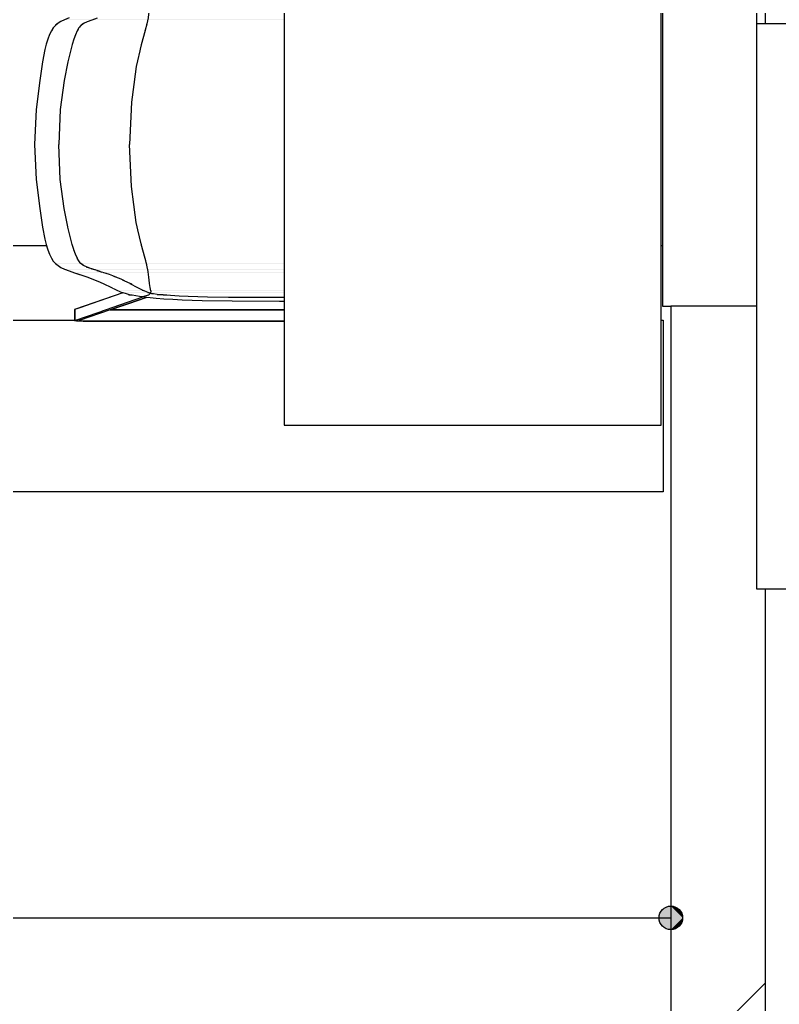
# Model space of a CAD drawing. Units: millimetres at full size, sheet at 1:50. Extents: x -9750 to 9750, y -6680 to 6675.
# Drawn here: x -4157 to -3351, y 1039 to 2084 of the extents above; entities that cross this region are included whole.
import ezdxf

# ---------------------------------------------------------------- set-up
doc = ezdxf.new("R2010")
doc.units = ezdxf.units.MM
doc.header["$LTSCALE"] = 50
for name, color, linetype in [('0-1_用紙枠', 4, 'Continuous'), ('0-6_壁', 4, 'Continuous'), ('0-8_床仕上', 7, 'Continuous'), ('0-9_部品実装', 7, 'Continuous')]:
    doc.layers.add(name, color=color, linetype=linetype)

msp = doc.modelspace()

# ---------------------------------------------------------------- wipeouts: each hides what was drawn before it
for points in [[(-3365.77, 3792.05), (-3365.77, -1764.95), (296.23, -1764.95), (296.23, -1764.95)], [(-5115.77, 1780.2), (-3473.77, 1780.2), (-3473.77, 3745.05), (-3473.77, 3745.05)]]:
    msp.add_wipeout(points)

# ---------------------------------------------------------------- next in the draw order: wipeouts: each hides what was drawn before it
for points in [[(-3365.77, 3792.05), (296.23, -1764.95), (296.23, 3792.05), (296.23, 3792.05)], [(-5115.77, 1780.2), (-3473.77, 3745.05), (-5115.77, 3745.05), (-5115.77, 3745.05)]]:
    msp.add_wipeout(points)

# ---------------------------------------------------------------- next in the draw order: linework, layer by layer
at = {"layer": '0-8_床仕上', "color": 4}
msp.add_line((-3365.77, 3292.05), (-3365.77, 2080.19), dxfattribs=at)

# ---------------------------------------------------------------- next in the draw order: wipeouts: each hides what was drawn before it
for points in [[(-4139.25, 1914.93), (-3670.8, 1914.93), (-3670.8, 1952.04), (-3670.8, 1952.04)], [(-3473.77, 127.09), (-3473.77, 1844.5), (-5114.57, 1844.5), (-5114.57, 1844.5)]]:
    msp.add_wipeout(points)

# ---------------------------------------------------------------- next in the draw order: wipeouts: each hides what was drawn before it
for points in [[(-4139.25, 1914.93), (-3670.8, 1952.04), (-4140.8, 1952.04), (-4140.8, 1952.04)], [(-3473.77, 127.09), (-5114.57, 1844.5), (-5114.57, 127.09), (-5114.57, 127.09)]]:
    msp.add_wipeout(points)

# ---------------------------------------------------------------- next in the draw order: linework, layer by layer
msp.add_lwpolyline([(-4128.1, 1844.5), (-5114.57, 1844.5), (-5114.57, 1780.2), (-5115.77, 1780.2)], dxfattribs=at)
at = {"layer": '0-9_部品実装'}
for points in [[(-4098.35, 1776.94), (-4097.94, 1777.1), (-4097.94, 1777.1)], [(-4097.94, 1777.1), (-4097.54, 1777.25), (-4097.54, 1777.25)]]:
    msp.add_solid(points, dxfattribs=at)

# ---------------------------------------------------------------- next in the draw order: wipeouts: each hides what was drawn before it
for points in [[(-3464.77, 127.09), (-3464.77, 3745.05), (-3473.77, 3745.05), (-3473.77, 3745.05)], [(-4139.25, 1914.93), (-4140.8, 1952.04), (-4140.8, 1952.04), (-4140.8, 1952.04)]]:
    msp.add_wipeout(points)

# ---------------------------------------------------------------- next in the draw order: wipeouts: each hides what was drawn before it
for points in [[(-3464.77, 127.09), (-3473.77, 3745.05), (-3473.77, 127.09), (-3473.77, 127.09)], [(-4140.8, 1952.04), (-3670.8, 1952.04), (-3670.8, 1989.15), (-3670.8, 1989.15)], [(-4135.3, 1884.11), (-3670.8, 1884.11), (-3670.8, 1914.93), (-3670.8, 1914.93)]]:
    msp.add_wipeout(points)

# ---------------------------------------------------------------- next in the draw order: linework, layer by layer
at = {"layer": '0-8_床仕上', "color": 4}
msp.add_line((-3474.77, 1844.5), (-3475.97, 1844.5), dxfattribs=at)

# ---------------------------------------------------------------- next in the draw order: wipeouts: each hides what was drawn before it
for points in [[(-4140.8, 1952.04), (-3670.8, 1989.15), (-4139.25, 1989.15), (-4139.25, 1989.15)], [(-4135.3, 1884.11), (-3670.8, 1914.93), (-4139.25, 1914.93), (-4139.25, 1914.93)], [(-5123.77, 1583.24), (-3473.77, 1583.24), (-3473.77, 1765.36), (-3473.77, 1765.36)]]:
    msp.add_wipeout(points)

# ---------------------------------------------------------------- next in the draw order: wipeouts: each hides what was drawn before it
at = {"color": 7}
msp.add_wipeout([(-3374.77, 3795.05), (-3474.77, 3695.05), (-3474.77, 1780.2), (-3474.77, 1780.2)], dxfattribs=at)
for points in [[(-4140.8, 1952.04), (-4139.25, 1989.15), (-4139.25, 1989.15), (-4139.25, 1989.15)], [(-4135.3, 1884.11), (-4139.25, 1914.93), (-4139.25, 1914.93), (-4139.25, 1914.93)], [(-5123.77, 1583.24), (-3473.77, 1765.36), (-5123.77, 1765.36), (-5123.77, 1765.36)]]:
    msp.add_wipeout(points)

# ---------------------------------------------------------------- next in the draw order: linework, layer by layer
at = {"layer": '0-9_部品実装', "color": 4}
for points in [[(-5123.77, 1583.24), (-5123.77, 1765.36), (-4098.35, 1765.36)], [(-3475.97, 1765.36), (-3473.77, 1765.36), (-3473.77, 1583.24), (-5123.77, 1583.24)]]:
    msp.add_lwpolyline(points, dxfattribs=at)
at = {"layer": '0-9_部品実装'}
for points in [[(-4098.35, 1776.94), (-4097.94, 1764.98), (-4097.94, 1777.1)], [(-4098.35, 1776.94), (-4098.35, 1765.23), (-4097.94, 1764.98)], [(-4097.94, 1777.1), (-4097.54, 1764.93), (-4097.54, 1777.25)], [(-4097.94, 1777.1), (-4097.94, 1764.98), (-4097.54, 1764.93)]]:
    msp.add_solid(points, dxfattribs=at)

# ---------------------------------------------------------------- next in the draw order: wipeouts: each hides what was drawn before it
at = {"color": 7}
msp.add_wipeout([(-3374.77, 3795.05), (-3474.77, 1780.2), (-3374.77, 1780.2), (-3374.77, 1780.2)], dxfattribs=at)
for points in [[(-4139.25, 1989.15), (-3670.8, 1989.15), (-3670.8, 2019.97), (-3670.8, 2019.97)], [(-4132.48, 1864.38), (-3670.8, 1864.38), (-3670.8, 1884.11), (-3670.8, 1884.11)]]:
    msp.add_wipeout(points)

# ---------------------------------------------------------------- next in the draw order: linework, layer by layer
at = {"layer": '0-6_壁', "color": 3}
msp.add_line((-3374.77, 3292.05), (-3374.77, 2080.19), dxfattribs=at)
msp.add_lwpolyline([(-3474.77, 3695.05), (-3474.77, 1780.2), (-3465.77, 1780.2), (-3374.77, 1780.2)], dxfattribs=at)
at = {"layer": '0-6_壁', "color": 7}
msp.add_solid([(-3374.77, 3795.05), (-3374.77, 1780.2), (-3374.77, 1780.2)], dxfattribs=at)

# ---------------------------------------------------------------- next in the draw order: wipeouts: each hides what was drawn before it
for points in [[(-4139.25, 1989.15), (-3670.8, 2019.97), (-4135.3, 2019.97), (-4135.3, 2019.97)], [(-4132.48, 1864.38), (-3670.8, 1884.11), (-4135.3, 1884.11), (-4135.3, 1884.11)], [(-4097.54, 1777.25), (-4097.54, 1764.93), (-4096.31, 1764.79), (-4096.31, 1764.79)]]:
    msp.add_wipeout(points)

# ---------------------------------------------------------------- next in the draw order: wipeouts: each hides what was drawn before it
for points in [[(-4139.25, 1989.15), (-4135.3, 2019.97), (-4135.3, 2019.97), (-4135.3, 2019.97)], [(-4132.48, 1864.38), (-4135.3, 1884.11), (-4135.3, 1884.11), (-4135.3, 1884.11)], [(-4097.54, 1777.25), (-4096.31, 1764.79), (-4096.31, 1777.67), (-4096.31, 1777.67)]]:
    msp.add_wipeout(points)
at = {"color": 7}
msp.add_wipeout([(-3365.77, 1780.2), (-3465.77, 1780.2), (-3465.77, -1764.95), (-3465.77, -1764.95)], dxfattribs=at)

# ---------------------------------------------------------------- next in the draw order: linework, layer by layer
at = {"layer": '0-9_部品実装'}
msp.add_solid([(-4097.54, 1777.25), (-4096.31, 1777.67), (-4096.31, 1777.67)], dxfattribs=at)

# ---------------------------------------------------------------- next in the draw order: wipeouts: each hides what was drawn before it
for points in [[(-4135.3, 2019.97), (-3670.8, 2019.97), (-3670.8, 2039.69), (-3670.8, 2039.69)], [(-4130.02, 1851.42), (-3670.8, 1851.42), (-3670.8, 1864.38), (-3670.8, 1864.38)]]:
    msp.add_wipeout(points)
at = {"color": 7}
msp.add_wipeout([(-3365.77, 1780.2), (-3465.77, -1764.95), (-3365.77, -1764.95), (-3365.77, -1764.95)], dxfattribs=at)

# ---------------------------------------------------------------- next in the draw order: linework, layer by layer
at = {"layer": '0-1_用紙枠'}
for p in [(-3465.77, 1430.99), (-5115.77, 1130.99)]:
    msp.add_line(p, (-3465.77, 1130.99), dxfattribs=at)
msp.add_circle((-3465.77, 1130.99), 12.5, dxfattribs=at)
for points in [[(-3453.27, 1130.99), (-3474.6, 1139.83), (-3476.16, 1137.94)], [(-3453.27, 1130.99), (-3472.71, 1141.39), (-3474.6, 1139.83)], [(-3453.27, 1130.99), (-3470.55, 1142.54), (-3472.71, 1141.39)], [(-3453.27, 1130.99), (-3468.2, 1143.25), (-3470.55, 1142.54)], [(-3453.27, 1130.99), (-3465.77, 1143.49), (-3468.2, 1143.25)], [(-3453.27, 1130.99), (-3463.33, 1143.25), (-3465.77, 1143.49)], [(-3453.27, 1130.99), (-3460.98, 1142.54), (-3463.33, 1143.25)], [(-3453.27, 1130.99), (-3458.82, 1141.39), (-3460.98, 1142.54)], [(-3453.27, 1130.99), (-3456.93, 1139.83), (-3458.82, 1141.39)], [(-3453.27, 1130.99), (-3455.37, 1137.94), (-3456.93, 1139.83)], [(-3453.27, 1130.99), (-3478.03, 1133.43), (-3478.27, 1130.99)], [(-3453.27, 1130.99), (-3478.27, 1130.99), (-3478.03, 1128.55)], [(-3453.27, 1130.99), (-3477.31, 1135.78), (-3478.03, 1133.43)], [(-3453.27, 1130.99), (-3478.03, 1128.55), (-3477.31, 1126.21)], [(-3453.27, 1130.99), (-3476.16, 1137.94), (-3477.31, 1135.78)], [(-3453.27, 1130.99), (-3477.31, 1126.21), (-3476.16, 1124.05)], [(-3453.27, 1130.99), (-3476.16, 1124.05), (-3474.6, 1122.15)], [(-3453.27, 1130.99), (-3474.6, 1122.15), (-3472.71, 1120.6)], [(-3453.27, 1130.99), (-3472.71, 1120.6), (-3470.55, 1119.44)], [(-3453.27, 1130.99), (-3470.55, 1119.44), (-3468.2, 1118.73)], [(-3453.27, 1130.99), (-3468.2, 1118.73), (-3465.77, 1118.49)], [(-3453.27, 1130.99), (-3465.77, 1118.49), (-3463.33, 1118.73)], [(-3453.27, 1130.99), (-3463.33, 1118.73), (-3460.98, 1119.44)], [(-3453.27, 1130.99), (-3460.98, 1119.44), (-3458.82, 1120.6)], [(-3453.27, 1130.99), (-3458.82, 1120.6), (-3456.93, 1122.15)], [(-3453.27, 1130.99), (-3456.93, 1122.15), (-3455.37, 1124.05)], [(-3453.27, 1130.99), (-3454.22, 1135.78), (-3455.37, 1137.94)], [(-3453.27, 1130.99), (-3455.37, 1124.05), (-3454.22, 1126.21)], [(-3453.27, 1130.99), (-3453.51, 1133.43), (-3454.22, 1135.78)], [(-3453.27, 1130.99), (-3454.22, 1126.21), (-3453.51, 1128.55)]]:
    msp.add_solid(points, dxfattribs=at)
at = {"layer": '0-6_壁', "color": 3}
for p, q in [((-3465.77, 1780.2), (-3465.77, 972.06)), ((-3374.77, 1780.2), (-3465.77, 1780.2)), ((-3365.77, 1480.19), (-3365.77, 238.29))]:
    msp.add_line(p, q, dxfattribs=at)
at = {"layer": '0-6_壁'}
msp.add_line((-3455.38, 972.06), (-3365.77, 1061.68), dxfattribs=at)
at = {"layer": '0-6_壁', "color": 7}
msp.add_solid([(-3365.77, 1780.2), (-3365.77, -1764.95), (-3365.77, -1764.95)], dxfattribs=at)

# ---------------------------------------------------------------- next in the draw order: wipeouts: each hides what was drawn before it
for points in [[(-4135.3, 2019.97), (-3670.8, 2039.69), (-4132.48, 2039.69), (-4132.48, 2039.69)], [(-4130.02, 1851.42), (-3670.8, 1864.38), (-4132.48, 1864.38), (-4132.48, 1864.38)], [(-4096.31, 1777.67), (-4096.31, 1764.79), (-4093.46, 1764.65), (-4093.46, 1764.65)]]:
    msp.add_wipeout(points)

# ---------------------------------------------------------------- next in the draw order: wipeouts: each hides what was drawn before it
for points in [[(-3374.77, 2080.19), (-3374.77, 1480.19), (-2747.07, 1480.19), (-2747.07, 1480.19)], [(-4135.3, 2019.97), (-4132.48, 2039.69), (-4132.48, 2039.69), (-4132.48, 2039.69)], [(-4130.02, 1851.42), (-4132.48, 1864.38), (-4132.48, 1864.38), (-4132.48, 1864.38)], [(-4096.31, 1777.67), (-4093.46, 1764.65), (-4093.46, 1778.65), (-4093.46, 1778.65)]]:
    msp.add_wipeout(points)

# ---------------------------------------------------------------- next in the draw order: wipeouts: each hides what was drawn before it
for points in [[(-3374.77, 2080.19), (-2747.07, 1480.19), (-2747.07, 2080.19), (-2747.07, 2080.19)], [(-4132.48, 2039.69), (-3670.8, 2039.69), (-3670.8, 2052.66), (-3670.8, 2052.66)], [(-4128.48, 1845.65), (-3670.8, 1845.65), (-3670.8, 1851.42), (-3670.8, 1851.42)], [(-4096.31, 1777.67), (-4093.46, 1778.65), (-4093.46, 1778.65), (-4093.46, 1778.65)]]:
    msp.add_wipeout(points)

# ---------------------------------------------------------------- next in the draw order: linework, layer by layer
at = {"layer": '0-9_部品実装', "color": 4}
msp.add_lwpolyline([(-3374.77, 1480.19), (-2747.07, 1480.19), (-2747.07, 2080.19), (-3374.77, 2080.19)], close=True, dxfattribs=at)
at = {"layer": '0-9_部品実装'}
msp.add_solid([(-3374.77, 2080.19), (-2747.07, 2080.19), (-2747.07, 2080.19)], dxfattribs=at)

# ---------------------------------------------------------------- next in the draw order: wipeouts: each hides what was drawn before it
for points in [[(-4132.48, 2039.69), (-3670.8, 2052.66), (-4130.02, 2052.66), (-4130.02, 2052.66)], [(-4128.48, 1845.65), (-3670.8, 1851.42), (-4130.02, 1851.42), (-4130.02, 1851.42)], [(-4093.46, 1778.65), (-4093.46, 1764.65), (-4089.39, 1764.57), (-4089.39, 1764.57)]]:
    msp.add_wipeout(points)

# ---------------------------------------------------------------- next in the draw order: wipeouts: each hides what was drawn before it
for points in [[(-4132.48, 2039.69), (-4130.02, 2052.66), (-4130.02, 2052.66), (-4130.02, 2052.66)], [(-4128.48, 1845.65), (-4130.02, 1851.42), (-4130.02, 1851.42), (-4130.02, 1851.42)], [(-4093.46, 1778.65), (-4089.39, 1764.57), (-4089.39, 1780.04), (-4089.39, 1780.04)]]:
    msp.add_wipeout(points)

# ---------------------------------------------------------------- next in the draw order: wipeouts: each hides what was drawn before it
for points in [[(-4130.02, 2052.66), (-3670.8, 2052.66), (-3670.8, 2058.43), (-3670.8, 2058.43)], [(-4126.74, 1840.28), (-3670.8, 1840.28), (-3670.8, 1845.65), (-3670.8, 1845.65)], [(-4093.46, 1778.65), (-4089.39, 1780.04), (-4089.39, 1780.04), (-4089.39, 1780.04)]]:
    msp.add_wipeout(points)

# ---------------------------------------------------------------- next in the draw order: wipeouts: each hides what was drawn before it
for points in [[(-4130.02, 2052.66), (-3670.8, 2058.43), (-4128.48, 2058.43), (-4128.48, 2058.43)], [(-4126.74, 1840.28), (-3670.8, 1845.65), (-4128.48, 1845.65), (-4128.48, 1845.65)], [(-4089.39, 1780.04), (-4089.39, 1764.57), (-4084.1, 1764.54), (-4084.1, 1764.54)]]:
    msp.add_wipeout(points)

# ---------------------------------------------------------------- next in the draw order: wipeouts: each hides what was drawn before it
for points in [[(-4130.02, 2052.66), (-4128.48, 2058.43), (-4128.48, 2058.43), (-4128.48, 2058.43)], [(-4126.74, 1840.28), (-4128.48, 1845.65), (-4128.48, 1845.65), (-4128.48, 1845.65)], [(-4089.39, 1780.04), (-4084.1, 1764.54), (-4084.1, 1781.85), (-4084.1, 1781.85)]]:
    msp.add_wipeout(points)

# ---------------------------------------------------------------- next in the draw order: wipeouts: each hides what was drawn before it
for points in [[(-4128.48, 2058.43), (-3670.8, 2058.43), (-3670.8, 2063.8), (-3670.8, 2063.8)], [(-4124.87, 1835.48), (-3670.8, 1835.48), (-3670.8, 1840.28), (-3670.8, 1840.28)], [(-4089.39, 1780.04), (-4084.1, 1781.85), (-4084.1, 1781.85), (-4084.1, 1781.85)]]:
    msp.add_wipeout(points)

# ---------------------------------------------------------------- next in the draw order: wipeouts: each hides what was drawn before it
for points in [[(-4128.48, 2058.43), (-3670.8, 2063.8), (-4126.74, 2063.8), (-4126.74, 2063.8)], [(-4124.87, 1835.48), (-3670.8, 1840.28), (-4126.74, 1840.28), (-4126.74, 1840.28)], [(-4084.1, 1781.85), (-4084.1, 1764.54), (-4047.02, 1764.54), (-4047.02, 1764.54)]]:
    msp.add_wipeout(points)

# ---------------------------------------------------------------- next in the draw order: wipeouts: each hides what was drawn before it
for points in [[(-4128.48, 2058.43), (-4126.74, 2063.8), (-4126.74, 2063.8), (-4126.74, 2063.8)], [(-4124.87, 1835.48), (-4126.74, 1840.28), (-4126.74, 1840.28), (-4126.74, 1840.28)], [(-4084.1, 1781.85), (-4047.02, 1764.54), (-4047.02, 1794.55), (-4047.02, 1794.55)]]:
    msp.add_wipeout(points)

# ---------------------------------------------------------------- next in the draw order: linework, layer by layer
for points in [[(-4047.02, 1764.54), (-3691.03, 1764.54), (-3689.8, 1764.55)], [(-4047.02, 1764.54), (-3689.8, 1764.55), (-4047.02, 1764.55)], [(-4047.02, 1764.54), (-4047.02, 1764.55), (-4047.02, 1764.55)]]:
    msp.add_solid(points, dxfattribs=at)

# ---------------------------------------------------------------- next in the draw order: wipeouts: each hides what was drawn before it
for points in [[(-4126.74, 2063.8), (-3670.8, 2063.8), (-3670.8, 2068.6), (-3670.8, 2068.6)], [(-4122.94, 1831.41), (-3670.8, 1831.41), (-3670.8, 1835.48), (-3670.8, 1835.48)], [(-4084.1, 1781.85), (-4047.02, 1794.55), (-4047.02, 1794.55), (-4047.02, 1794.55)]]:
    msp.add_wipeout(points)

# ---------------------------------------------------------------- next in the draw order: wipeouts: each hides what was drawn before it
for points in [[(-4126.74, 2063.8), (-3670.8, 2068.6), (-4124.87, 2068.6), (-4124.87, 2068.6)], [(-4122.94, 1831.41), (-3670.8, 1835.48), (-4124.87, 1835.48), (-4124.87, 1835.48)]]:
    msp.add_wipeout(points)

# ---------------------------------------------------------------- next in the draw order: wipeouts: each hides what was drawn before it
for points in [[(-4126.74, 2063.8), (-4124.87, 2068.6), (-4124.87, 2068.6), (-4124.87, 2068.6)], [(-4122.94, 1831.41), (-4124.87, 1835.48), (-4124.87, 1835.48), (-4124.87, 1835.48)]]:
    msp.add_wipeout(points)

# ---------------------------------------------------------------- next in the draw order: wipeouts: each hides what was drawn before it
for points in [[(-4124.87, 2068.6), (-3670.8, 2068.6), (-3670.8, 2072.66), (-3670.8, 2072.66)], [(-4121.01, 1828.23), (-3670.8, 1828.23), (-3670.8, 1831.41), (-3670.8, 1831.41)]]:
    msp.add_wipeout(points)

# ---------------------------------------------------------------- next in the draw order: wipeouts: each hides what was drawn before it
for points in [[(-4124.87, 2068.6), (-3670.8, 2072.66), (-4122.94, 2072.66), (-4122.94, 2072.66)], [(-4121.01, 1828.23), (-3670.8, 1831.41), (-4122.94, 1831.41), (-4122.94, 1831.41)]]:
    msp.add_wipeout(points)

# ---------------------------------------------------------------- next in the draw order: wipeouts: each hides what was drawn before it
for points in [[(-4124.87, 2068.6), (-4122.94, 2072.66), (-4122.94, 2072.66), (-4122.94, 2072.66)], [(-4121.01, 1828.23), (-4122.94, 1831.41), (-4122.94, 1831.41), (-4122.94, 1831.41)]]:
    msp.add_wipeout(points)

# ---------------------------------------------------------------- next in the draw order: wipeouts: each hides what was drawn before it
for points in [[(-4122.94, 2072.66), (-3670.8, 2072.66), (-3670.8, 2074.18), (-3670.8, 2074.18)], [(-4118.79, 1825.73), (-3670.8, 1825.73), (-3670.8, 1828.23), (-3670.8, 1828.23)]]:
    msp.add_wipeout(points)

# ---------------------------------------------------------------- next in the draw order: wipeouts: each hides what was drawn before it
for points in [[(-4122.94, 2072.66), (-3670.8, 2074.18), (-4122.02, 2074.18), (-4122.02, 2074.18)], [(-4118.79, 1825.73), (-3670.8, 1828.23), (-4121.01, 1828.23), (-4121.01, 1828.23)]]:
    msp.add_wipeout(points)

# ---------------------------------------------------------------- next in the draw order: wipeouts: each hides what was drawn before it
for points in [[(-4122.94, 2072.66), (-4122.02, 2074.18), (-4122.02, 2074.18), (-4122.02, 2074.18)], [(-4118.79, 1825.73), (-4121.01, 1828.23), (-4121.01, 1828.23), (-4121.01, 1828.23)]]:
    msp.add_wipeout(points)

# ---------------------------------------------------------------- next in the draw order: linework, layer by layer
for points in [[(-4118.72, 1825.67), (-3670.8, 1825.73), (-4118.79, 1825.73)], [(-4118.72, 1825.67), (-4118.79, 1825.73), (-4118.79, 1825.73)], [(-4118.72, 1825.67), (-3670.8, 1825.67), (-3670.8, 1825.73)], [(-4118.59, 1825.52), (-3670.8, 1825.67), (-4118.72, 1825.67)], [(-4118.59, 1825.52), (-4118.72, 1825.67), (-4118.72, 1825.67)], [(-4118.59, 1825.52), (-3670.8, 1825.52), (-3670.8, 1825.67)]]:
    msp.add_solid(points, dxfattribs=at)

# ---------------------------------------------------------------- next in the draw order: wipeouts: each hides what was drawn before it
msp.add_wipeout([(-4122.02, 2074.18), (-3670.8, 2074.18), (-3670.8, 2075.84), (-3670.8, 2075.84)])

# ---------------------------------------------------------------- next in the draw order: wipeouts: each hides what was drawn before it
for points in [[(-4122.02, 2074.18), (-3670.8, 2075.84), (-4121.01, 2075.84), (-4121.01, 2075.84)], [(-4117.26, 1824.54), (-3670.8, 1824.54), (-3670.8, 1825.52), (-3670.8, 1825.52)]]:
    msp.add_wipeout(points)

# ---------------------------------------------------------------- next in the draw order: wipeouts: each hides what was drawn before it
for points in [[(-4122.02, 2074.18), (-4121.01, 2075.84), (-4121.01, 2075.84), (-4121.01, 2075.84)], [(-4117.26, 1824.54), (-3670.8, 1825.52), (-4118.59, 1825.52), (-4118.59, 1825.52)]]:
    msp.add_wipeout(points)

# ---------------------------------------------------------------- next in the draw order: wipeouts: each hides what was drawn before it
for points in [[(-4121.01, 2075.84), (-3670.8, 2075.84), (-3670.8, 2078.35), (-3670.8, 2078.35)], [(-4117.26, 1824.54), (-4118.59, 1825.52), (-4118.59, 1825.52), (-4118.59, 1825.52)]]:
    msp.add_wipeout(points)

# ---------------------------------------------------------------- next in the draw order: wipeouts: each hides what was drawn before it
for points in [[(-4121.01, 2075.84), (-3670.8, 2078.35), (-4118.79, 2078.35), (-4118.79, 2078.35)], [(-4115.78, 1823.45), (-3670.82, 1823.45), (-3670.8, 1824.54), (-3670.8, 1824.54)]]:
    msp.add_wipeout(points)

# ---------------------------------------------------------------- next in the draw order: wipeouts: each hides what was drawn before it
for points in [[(-4121.01, 2075.84), (-4118.79, 2078.35), (-4118.79, 2078.35), (-4118.79, 2078.35)], [(-4115.78, 1823.45), (-3670.8, 1824.54), (-4117.26, 1824.54), (-4117.26, 1824.54)]]:
    msp.add_wipeout(points)

# ---------------------------------------------------------------- next in the draw order: linework, layer by layer
for points in [[(-4118.79, 2078.35), (-3670.8, 2078.35), (-3670.8, 2078.41)], [(-4118.79, 2078.35), (-3670.8, 2078.41), (-4118.72, 2078.41)], [(-4118.79, 2078.35), (-4118.72, 2078.41), (-4118.72, 2078.41)], [(-4118.72, 2078.41), (-3670.8, 2078.41), (-3670.8, 2078.56)], [(-4118.72, 2078.41), (-3670.8, 2078.56), (-4118.59, 2078.56)], [(-4118.72, 2078.41), (-4118.59, 2078.56), (-4118.59, 2078.56)]]:
    msp.add_solid(points, dxfattribs=at)

# ---------------------------------------------------------------- next in the draw order: wipeouts: each hides what was drawn before it
msp.add_wipeout([(-4115.78, 1823.45), (-4117.26, 1824.54), (-4117.26, 1824.54), (-4117.26, 1824.54)])

# ---------------------------------------------------------------- next in the draw order: wipeouts: each hides what was drawn before it
for points in [[(-4118.59, 2078.56), (-3670.8, 2078.56), (-3670.8, 2079.53), (-3670.8, 2079.53)], [(-4113.03, 1821.56), (-3670.86, 1821.56), (-3670.82, 1823.45), (-3670.82, 1823.45)]]:
    msp.add_wipeout(points)

# ---------------------------------------------------------------- next in the draw order: wipeouts: each hides what was drawn before it
for points in [[(-4118.59, 2078.56), (-3670.8, 2079.53), (-4117.26, 2079.53), (-4117.26, 2079.53)], [(-4113.03, 1821.56), (-3670.82, 1823.45), (-4115.78, 1823.45), (-4115.78, 1823.45)]]:
    msp.add_wipeout(points)

# ---------------------------------------------------------------- next in the draw order: wipeouts: each hides what was drawn before it
for points in [[(-4118.59, 2078.56), (-4117.26, 2079.53), (-4117.26, 2079.53), (-4117.26, 2079.53)], [(-4113.03, 1821.56), (-4115.78, 1823.45), (-4115.78, 1823.45), (-4115.78, 1823.45)]]:
    msp.add_wipeout(points)

# ---------------------------------------------------------------- next in the draw order: wipeouts: each hides what was drawn before it
for points in [[(-4117.26, 2079.53), (-3670.8, 2079.53), (-3670.82, 2080.63), (-3670.82, 2080.63)], [(-4109.81, 1819.9), (-3670.9, 1819.9), (-3670.86, 1821.56), (-3670.86, 1821.56)]]:
    msp.add_wipeout(points)

# ---------------------------------------------------------------- next in the draw order: wipeouts: each hides what was drawn before it
for points in [[(-4117.26, 2079.53), (-3670.82, 2080.63), (-4115.78, 2080.63), (-4115.78, 2080.63)], [(-4109.81, 1819.9), (-3670.86, 1821.56), (-4113.03, 1821.56), (-4113.03, 1821.56)]]:
    msp.add_wipeout(points)

# ---------------------------------------------------------------- next in the draw order: wipeouts: each hides what was drawn before it
for points in [[(-4117.26, 2079.53), (-4115.78, 2080.63), (-4115.78, 2080.63), (-4115.78, 2080.63)], [(-4109.81, 1819.9), (-4113.03, 1821.56), (-4113.03, 1821.56), (-4113.03, 1821.56)]]:
    msp.add_wipeout(points)

# ---------------------------------------------------------------- next in the draw order: linework, layer by layer
for points in [[(-4109.23, 1819.61), (-3670.9, 1819.9), (-4109.81, 1819.9)], [(-4109.23, 1819.61), (-4109.81, 1819.9), (-4109.81, 1819.9)], [(-4109.23, 1819.61), (-3670.92, 1819.61), (-3670.9, 1819.9)]]:
    msp.add_solid(points, dxfattribs=at)

# ---------------------------------------------------------------- next in the draw order: wipeouts: each hides what was drawn before it
msp.add_wipeout([(-4115.78, 2080.63), (-3670.82, 2080.63), (-3670.86, 2082.52), (-3670.86, 2082.52)])

# ---------------------------------------------------------------- next in the draw order: wipeouts: each hides what was drawn before it
for points in [[(-4115.78, 2080.63), (-3670.86, 2082.52), (-4113.03, 2082.52), (-4113.03, 2082.52)], [(-4104.29, 1817.75), (-3671.05, 1817.75), (-3670.92, 1819.61), (-3670.92, 1819.61)]]:
    msp.add_wipeout(points)

# ---------------------------------------------------------------- next in the draw order: wipeouts: each hides what was drawn before it
for points in [[(-4115.78, 2080.63), (-4113.03, 2082.52), (-4113.03, 2082.52), (-4113.03, 2082.52)], [(-4104.29, 1817.75), (-3670.92, 1819.61), (-4109.23, 1819.61), (-4109.23, 1819.61)]]:
    msp.add_wipeout(points)

# ---------------------------------------------------------------- next in the draw order: wipeouts: each hides what was drawn before it
for points in [[(-4113.03, 2082.52), (-3670.86, 2082.52), (-3670.9, 2084.18), (-3670.9, 2084.18)], [(-4104.29, 1817.75), (-4109.23, 1819.61), (-4109.23, 1819.61), (-4109.23, 1819.61)], [(-4098.47, 1815.88), (-3671.18, 1815.88), (-3671.05, 1817.75), (-3671.05, 1817.75)]]:
    msp.add_wipeout(points)

# ---------------------------------------------------------------- next in the draw order: wipeouts: each hides what was drawn before it
for points in [[(-4113.03, 2082.52), (-3670.9, 2084.18), (-4109.81, 2084.18), (-4109.81, 2084.18)], [(-4098.47, 1815.88), (-3671.05, 1817.75), (-4104.29, 1817.75), (-4104.29, 1817.75)]]:
    msp.add_wipeout(points)

# ---------------------------------------------------------------- next in the draw order: wipeouts: each hides what was drawn before it
for points in [[(-4113.03, 2082.52), (-4109.81, 2084.18), (-4109.81, 2084.18), (-4109.81, 2084.18)], [(-4098.47, 1815.88), (-4104.29, 1817.75), (-4104.29, 1817.75), (-4104.29, 1817.75)]]:
    msp.add_wipeout(points)

# ---------------------------------------------------------------- next in the draw order: linework, layer by layer
for points in [[(-4109.81, 2084.18), (-3670.9, 2084.18), (-3670.92, 2084.47)], [(-4109.81, 2084.18), (-3670.92, 2084.47), (-4109.23, 2084.47)], [(-4109.81, 2084.18), (-4109.23, 2084.47), (-4109.23, 2084.47)], [(-4097.96, 1815.72), (-3671.18, 1815.88), (-4098.47, 1815.88)], [(-4097.96, 1815.72), (-4098.47, 1815.88), (-4098.47, 1815.88)], [(-4097.96, 1815.72), (-3671.2, 1815.72), (-3671.18, 1815.88)]]:
    msp.add_solid(points, dxfattribs=at)

# ---------------------------------------------------------------- next in the draw order: wipeouts: each hides what was drawn before it
for points in [[(-4109.23, 2084.47), (-3670.92, 2084.47), (-3671.05, 2086.33), (-3671.05, 2086.33)], [(-4085.52, 1811.73), (-3671.8, 1811.73), (-3671.2, 1815.72), (-3671.2, 1815.72)]]:
    msp.add_wipeout(points)

# ---------------------------------------------------------------- next in the draw order: wipeouts: each hides what was drawn before it
for points in [[(-4109.23, 2084.47), (-3671.05, 2086.33), (-4104.29, 2086.33), (-4104.29, 2086.33)], [(-4085.52, 1811.73), (-3671.2, 1815.72), (-4097.96, 1815.72), (-4097.96, 1815.72)]]:
    msp.add_wipeout(points)

# ---------------------------------------------------------------- next in the draw order: linework, layer by layer
at = {"layer": '0-9_部品実装', "color": 4}
msp.add_lwpolyline([(-4017.6, 2107.45), (-4018.03, 2104.07), (-4018.96, 2099.18), (-4019.6, 2092.85), (-4020.36, 2086.93), (-4021.67, 2079.95), (-4023.31, 2073.24), (-4027.67, 2057.64), (-4033.12, 2034.84), (-4038.09, 1996.81), (-4040.17, 1952.04)], dxfattribs=at)

# ---------------------------------------------------------------- next in the draw order: wipeouts: each hides what was drawn before it
for points in [[(-4109.23, 2084.47), (-4104.29, 2086.33), (-4104.29, 2086.33), (-4104.29, 2086.33)], [(-4085.52, 1811.73), (-4097.96, 1815.72), (-4097.96, 1815.72), (-4097.96, 1815.72)]]:
    msp.add_wipeout(points)

# ---------------------------------------------------------------- next in the draw order: linework, layer by layer
for points in [[(-4104.29, 2086.33), (-4109.23, 2084.47), (-4113.03, 2082.52), (-4115.78, 2080.63), (-4118.59, 2078.56), (-4118.72, 2078.41), (-4118.79, 2078.35), (-4121.01, 2075.84), (-4122.94, 2072.66), (-4124.87, 2068.6), (-4126.74, 2063.8), (-4128.48, 2058.43), (-4130.02, 2052.66), (-4132.48, 2039.69), (-4135.3, 2019.97), (-4139.25, 1989.15), (-4140.8, 1952.04), (-4139.25, 1914.93), (-4135.3, 1884.11), (-4132.48, 1864.38), (-4130.02, 1851.42), (-4128.48, 1845.65), (-4126.74, 1840.28), (-4124.87, 1835.48), (-4122.94, 1831.41)], [(-4074.44, 2085.94), (-4080.24, 2084.07), (-4085.15, 2082.25), (-4088.87, 2080.39), (-4091.68, 2078.3), (-4093.86, 2075.77), (-4095.69, 2072.57), (-4097.44, 2068.48), (-4099.13, 2063.67), (-4100.77, 2058.29), (-4102.4, 2052.52), (-4105.7, 2039.57), (-4109.45, 2019.87), (-4113.68, 1989.1), (-4115.18, 1952.04)]]:
    msp.add_lwpolyline(points, dxfattribs=at)
at = {"layer": '0-9_部品実装'}
for points in [[(-4085.29, 1811.66), (-3671.8, 1811.73), (-4085.52, 1811.73)], [(-4085.29, 1811.66), (-4085.52, 1811.73), (-4085.52, 1811.73)], [(-4085.29, 1811.66), (-3671.82, 1811.66), (-3671.8, 1811.73)]]:
    msp.add_solid(points, dxfattribs=at)

# ---------------------------------------------------------------- next in the draw order: wipeouts: each hides what was drawn before it
msp.add_wipeout([(-4075.41, 1807.7), (-3672.81, 1807.7), (-3671.82, 1811.66), (-3671.82, 1811.66)])

# ---------------------------------------------------------------- next in the draw order: wipeouts: each hides what was drawn before it
msp.add_wipeout([(-4075.41, 1807.7), (-3671.82, 1811.66), (-4085.29, 1811.66), (-4085.29, 1811.66)])

# ---------------------------------------------------------------- next in the draw order: wipeouts: each hides what was drawn before it
msp.add_wipeout([(-4075.41, 1807.7), (-4085.29, 1811.66), (-4085.29, 1811.66), (-4085.29, 1811.66)])

# ---------------------------------------------------------------- next in the draw order: wipeouts: each hides what was drawn before it
msp.add_wipeout([(-4072.06, 1806.36), (-3673.33, 1806.36), (-3672.81, 1807.7), (-3672.81, 1807.7)])

# ---------------------------------------------------------------- next in the draw order: wipeouts: each hides what was drawn before it
msp.add_wipeout([(-4072.06, 1806.36), (-3672.81, 1807.7), (-4075.41, 1807.7), (-4075.41, 1807.7)])

# ---------------------------------------------------------------- next in the draw order: wipeouts: each hides what was drawn before it
for points in [[(-4072.06, 1806.36), (-4075.41, 1807.7), (-4075.41, 1807.7), (-4075.41, 1807.7)], [(-4066.79, 1803.78), (-3674.32, 1803.78), (-3673.33, 1806.36), (-3673.33, 1806.36)]]:
    msp.add_wipeout(points)

# ---------------------------------------------------------------- next in the draw order: wipeouts: each hides what was drawn before it
msp.add_wipeout([(-4066.79, 1803.78), (-3673.33, 1806.36), (-4072.06, 1806.36), (-4072.06, 1806.36)])

# ---------------------------------------------------------------- next in the draw order: wipeouts: each hides what was drawn before it
for points in [[(-4066.79, 1803.78), (-4072.06, 1806.36), (-4072.06, 1806.36), (-4072.06, 1806.36)], [(-4061.42, 1801.16), (-3675.84, 1801.16), (-3674.32, 1803.78), (-3674.32, 1803.78)]]:
    msp.add_wipeout(points)

# ---------------------------------------------------------------- next in the draw order: wipeouts: each hides what was drawn before it
msp.add_wipeout([(-4061.42, 1801.16), (-3674.32, 1803.78), (-4066.79, 1803.78), (-4066.79, 1803.78)])

# ---------------------------------------------------------------- next in the draw order: wipeouts: each hides what was drawn before it
msp.add_wipeout([(-4061.42, 1801.16), (-4066.79, 1803.78), (-4066.79, 1803.78), (-4066.79, 1803.78)])

# ---------------------------------------------------------------- next in the draw order: wipeouts: each hides what was drawn before it
msp.add_wipeout([(-4059.43, 1800.15), (-3676.43, 1800.15), (-3675.84, 1801.16), (-3675.84, 1801.16)])

# ---------------------------------------------------------------- next in the draw order: wipeouts: each hides what was drawn before it
msp.add_wipeout([(-4059.43, 1800.15), (-3675.84, 1801.16), (-4061.42, 1801.16), (-4061.42, 1801.16)])

# ---------------------------------------------------------------- next in the draw order: wipeouts: each hides what was drawn before it
for points in [[(-4059.43, 1800.15), (-4061.42, 1801.16), (-4061.42, 1801.16), (-4061.42, 1801.16)], [(-4053.69, 1797.24), (-3679.01, 1797.24), (-3676.43, 1800.15), (-3676.43, 1800.15)]]:
    msp.add_wipeout(points)

# ---------------------------------------------------------------- next in the draw order: wipeouts: each hides what was drawn before it
msp.add_wipeout([(-4053.69, 1797.24), (-3676.43, 1800.15), (-4059.43, 1800.15), (-4059.43, 1800.15)])

# ---------------------------------------------------------------- next in the draw order: wipeouts: each hides what was drawn before it
msp.add_wipeout([(-4053.69, 1797.24), (-4059.43, 1800.15), (-4059.43, 1800.15), (-4059.43, 1800.15)])

# ---------------------------------------------------------------- next in the draw order: linework, layer by layer
for points in [[(-4053.04, 1796.97), (-3679.01, 1797.24), (-4053.69, 1797.24)], [(-4053.04, 1796.97), (-4053.69, 1797.24), (-4053.69, 1797.24)], [(-4053.04, 1796.97), (-3679.24, 1796.97), (-3679.01, 1797.24)]]:
    msp.add_solid(points, dxfattribs=at)

# ---------------------------------------------------------------- next in the draw order: wipeouts: each hides what was drawn before it
msp.add_wipeout([(-4047.02, 1794.55), (-3682.68, 1794.55), (-3679.24, 1796.97), (-3679.24, 1796.97)])

# ---------------------------------------------------------------- next in the draw order: wipeouts: each hides what was drawn before it
msp.add_wipeout([(-4047.02, 1794.55), (-3679.24, 1796.97), (-4053.04, 1796.97), (-4053.04, 1796.97)])

# ---------------------------------------------------------------- next in the draw order: wipeouts: each hides what was drawn before it
msp.add_wipeout([(-4047.02, 1794.55), (-4053.04, 1796.97), (-4053.04, 1796.97), (-4053.04, 1796.97)])

# ---------------------------------------------------------------- next in the draw order: wipeouts: each hides what was drawn before it
msp.add_wipeout([(-4047.02, 1764.55), (-3689.8, 1764.55), (-3689.8, 1792.19), (-3689.8, 1792.19)])

# ---------------------------------------------------------------- next in the draw order: wipeouts: each hides what was drawn before it
msp.add_wipeout([(-4047.02, 1764.55), (-3689.8, 1792.19), (-4047.02, 1792.19), (-4047.02, 1792.19)])

# ---------------------------------------------------------------- next in the draw order: linework, layer by layer
at = {"layer": '0-9_部品実装', "color": 4}
msp.add_line((-4060.78, 1776.52), (-3875.97, 1776.52), dxfattribs=at)
msp.add_lwpolyline([(-4060.78, 1776.52), (-4093.72, 1765.22), (-4093.45, 1765.05), (-4092.61, 1764.95), (-4091.15, 1764.88), (-4088.4, 1764.83), (-3875.97, 1764.81)], dxfattribs=at)
at = {"layer": '0-9_部品実装'}
for points in [[(-4047.02, 1792.19), (-3689.8, 1792.19), (-3688.69, 1792.38)], [(-4047.02, 1792.19), (-3688.69, 1792.38), (-4047.02, 1792.38)], [(-4047.02, 1792.19), (-4047.02, 1792.38), (-4047.02, 1792.38)], [(-4047.02, 1764.55), (-4047.02, 1792.19), (-4047.02, 1792.19)]]:
    msp.add_solid(points, dxfattribs=at)

# ---------------------------------------------------------------- next in the draw order: wipeouts: each hides what was drawn before it
msp.add_wipeout([(-4047.02, 1792.38), (-3688.69, 1792.38), (-3682.85, 1794.43), (-3682.85, 1794.43)])

# ---------------------------------------------------------------- next in the draw order: wipeouts: each hides what was drawn before it
msp.add_wipeout([(-4047.02, 1792.38), (-3682.85, 1794.43), (-4047.02, 1794.43), (-4047.02, 1794.43)])

# ---------------------------------------------------------------- next in the draw order: linework, layer by layer
at = {"layer": '0-9_部品実装', "color": 4}
msp.add_line((-4017.9, 1794.2), (-4016.63, 1793.89), dxfattribs=at)
for points in [[(-4018.15, 1794.08), (-4018.47, 1794.15), (-4019.15, 1794.38), (-4020.33, 1794.81), (-4021.95, 1795.46), (-4023.97, 1796.31), (-4026.32, 1797.38), (-4031.84, 1800.18), (-4038.85, 1804.02), (-4048.94, 1808.94), (-4061.45, 1813.96), (-4074.44, 1818.14), (-4080.24, 1820.01), (-4085.15, 1821.83), (-4088.87, 1823.68), (-4091.68, 1825.78), (-4093.86, 1828.31), (-4095.69, 1831.51), (-4097.44, 1835.59), (-4099.13, 1840.41), (-4100.77, 1845.79), (-4102.4, 1851.56), (-4105.7, 1864.51), (-4109.45, 1884.21), (-4113.68, 1914.97), (-4115.18, 1952.04)], [(-4017.6, 1796.63), (-4018.03, 1800), (-4018.96, 1804.9), (-4019.6, 1811.22), (-4020.36, 1817.15), (-4021.67, 1824.13), (-4023.31, 1830.84), (-4027.67, 1846.43), (-4033.12, 1869.24), (-4038.09, 1907.27), (-4040.17, 1952.04)], [(-4122.94, 1831.41), (-4121.01, 1828.23), (-4118.79, 1825.73), (-4118.72, 1825.67), (-4118.59, 1825.52), (-4115.78, 1823.45), (-4113.03, 1821.56), (-4109.23, 1819.61), (-4104.29, 1817.75), (-4098.47, 1815.88), (-4085.29, 1811.66), (-4072.06, 1806.36), (-4061.42, 1801.16), (-4053.69, 1797.24), (-4047.02, 1794.55), (-4097.54, 1777.25), (-4098.35, 1776.94), (-4098.35, 1765.23), (-4097.94, 1764.98), (-4096.31, 1764.79), (-4093.46, 1764.65), (-4089.39, 1764.57), (-4084.1, 1764.54), (-3875.97, 1764.54)], [(-4022.33, 1789.69), (-4026.39, 1790.17), (-4029.65, 1790.67), (-4037.27, 1791.89), (-4040.09, 1792.51), (-4043.31, 1793.36), (-4046.74, 1794.44), (-4047.02, 1794.55), (-4097.54, 1777.25), (-4098.35, 1776.94), (-4098.35, 1765.23), (-4097.94, 1764.98), (-4096.31, 1764.79), (-4093.46, 1764.65), (-4089.39, 1764.57), (-4084.1, 1764.54), (-3875.97, 1764.54)], [(-4098.35, 1765.23), (-4097.54, 1765.53), (-4025.8, 1790.1)], [(-3875.97, 1785.35), (-3881.06, 1785.32), (-3931.15, 1785.63), (-3962.88, 1786.03), (-3984.2, 1786.73), (-3994.24, 1787.29), (-4003.69, 1787.93), (-4011.91, 1788.59), (-4018.27, 1789.19), (-4022.16, 1789.67), (-4022.33, 1789.69), (-4060.78, 1776.52)], [(-3875.97, 1776.52), (-4060.78, 1776.52), (-4022.33, 1789.69)], [(-4017.6, 1796.63), (-4017.87, 1794.32), (-4017.91, 1794.19), (-4018.15, 1794.08), (-4018.04, 1793.86), (-4019.8, 1792.08), (-4026.39, 1790.17)], [(-4016.63, 1793.89), (-4014.54, 1793.64), (-4010.68, 1793.24), (-4004.48, 1792.67), (-3996.52, 1792.02), (-3987.4, 1791.38), (-3977.72, 1790.83), (-3957.25, 1790.22), (-3935.23, 1790.08), (-3926.79, 1790.03), (-3883.37, 1790), (-3875.97, 1790.05)]]:
    msp.add_lwpolyline(points, dxfattribs=at)
at = {"layer": '0-9_部品実装'}
for points in [[(-4047.02, 1794.43), (-3682.85, 1794.43), (-3682.68, 1794.55)], [(-4047.02, 1794.43), (-3682.68, 1794.55), (-4047.02, 1794.55)], [(-4047.02, 1794.43), (-4047.02, 1794.55), (-4047.02, 1794.55)], [(-4047.02, 1792.38), (-4047.02, 1794.43), (-4047.02, 1794.43)]]:
    msp.add_solid(points, dxfattribs=at)

# ---------------------------------------------------------------- next in the draw order: wipeouts: each hides what was drawn before it
msp.add_wipeout([(-3685.66, 1764.57), (-3685.66, 1788.07), (-3689.8, 1792.19), (-3689.8, 1792.19)])

# ---------------------------------------------------------------- next in the draw order: wipeouts: each hides what was drawn before it
msp.add_wipeout([(-3685.66, 1764.57), (-3689.8, 1792.19), (-3689.8, 1764.55), (-3689.8, 1764.55)])

# ---------------------------------------------------------------- next in the draw order: linework, layer by layer
msp.add_solid([(-3685.66, 1764.57), (-3689.8, 1764.55), (-3689.8, 1764.55)], dxfattribs=at)

# ---------------------------------------------------------------- next in the draw order: wipeouts: each hides what was drawn before it
msp.add_wipeout([(-3681.37, 1764.65), (-3681.37, 1783.78), (-3685.66, 1788.07), (-3685.66, 1788.07)])

# ---------------------------------------------------------------- next in the draw order: wipeouts: each hides what was drawn before it
msp.add_wipeout([(-3681.37, 1764.65), (-3685.66, 1788.07), (-3685.66, 1764.57), (-3685.66, 1764.57)])

# ---------------------------------------------------------------- next in the draw order: linework, layer by layer
msp.add_solid([(-3681.37, 1764.65), (-3685.66, 1764.57), (-3685.66, 1764.57)], dxfattribs=at)

# ---------------------------------------------------------------- next in the draw order: wipeouts: each hides what was drawn before it
msp.add_wipeout([(-3678.13, 1764.79), (-3678.13, 1780.56), (-3681.37, 1783.78), (-3681.37, 1783.78)])

# ---------------------------------------------------------------- next in the draw order: wipeouts: each hides what was drawn before it
msp.add_wipeout([(-3678.13, 1764.79), (-3681.37, 1783.78), (-3681.37, 1764.65), (-3681.37, 1764.65)])

# ---------------------------------------------------------------- next in the draw order: linework, layer by layer
msp.add_solid([(-3678.13, 1764.79), (-3681.37, 1764.65), (-3681.37, 1764.65)], dxfattribs=at)

# ---------------------------------------------------------------- next in the draw order: wipeouts: each hides what was drawn before it
msp.add_wipeout([(-3675.97, 1764.99), (-3675.97, 1778.4), (-3678.13, 1780.56), (-3678.13, 1780.56)])

# ---------------------------------------------------------------- next in the draw order: wipeouts: each hides what was drawn before it
msp.add_wipeout([(-3675.97, 1764.99), (-3678.13, 1780.56), (-3678.13, 1764.79), (-3678.13, 1764.79)])

# ---------------------------------------------------------------- next in the draw order: linework, layer by layer
msp.add_solid([(-3675.97, 1764.99), (-3678.13, 1764.79), (-3678.13, 1764.79)], dxfattribs=at)

# ---------------------------------------------------------------- next in the draw order: wipeouts: each hides what was drawn before it
msp.add_wipeout([(-3674.87, 1765.24), (-3674.87, 1777.31), (-3675.97, 1778.4), (-3675.97, 1778.4)])

# ---------------------------------------------------------------- next in the draw order: wipeouts: each hides what was drawn before it
msp.add_wipeout([(-3674.87, 1765.24), (-3675.97, 1778.4), (-3675.97, 1764.99), (-3675.97, 1764.99)])

# ---------------------------------------------------------------- next in the draw order: linework, layer by layer
for points in [[(-3674.83, 1765.55), (-3674.83, 1777.27), (-3674.87, 1777.31)], [(-3674.83, 1765.55), (-3674.87, 1777.31), (-3674.87, 1765.24)], [(-3674.87, 1765.24), (-3675.97, 1764.99), (-3675.97, 1764.99)], [(-3674.83, 1765.55), (-3674.87, 1765.24), (-3674.87, 1765.24)]]:
    msp.add_solid(points, dxfattribs=at)

# ---------------------------------------------------------------- next in the draw order: wipeouts: each hides what was drawn before it
msp.add_wipeout([(-3875.97, 1653.9), (-3475.97, 1653.9), (-3475.97, 2253.9), (-3475.97, 2253.9)])

# ---------------------------------------------------------------- next in the draw order: wipeouts: each hides what was drawn before it
msp.add_wipeout([(-3875.97, 1653.9), (-3475.97, 2253.9), (-3875.97, 2253.9), (-3875.97, 2253.9)])

# ---------------------------------------------------------------- next in the draw order: linework, layer by layer
at = {"layer": '0-9_部品実装', "color": 4}
msp.add_lwpolyline([(-3875.97, 1653.9), (-3475.97, 1653.9), (-3475.97, 2253.9), (-3875.97, 2253.9)], close=True, dxfattribs=at)
at = {"layer": '0-9_部品実装'}
msp.add_solid([(-3875.97, 1653.9), (-3875.97, 2253.9), (-3875.97, 2253.9)], dxfattribs=at)

doc.saveas('drawing.dxf')
